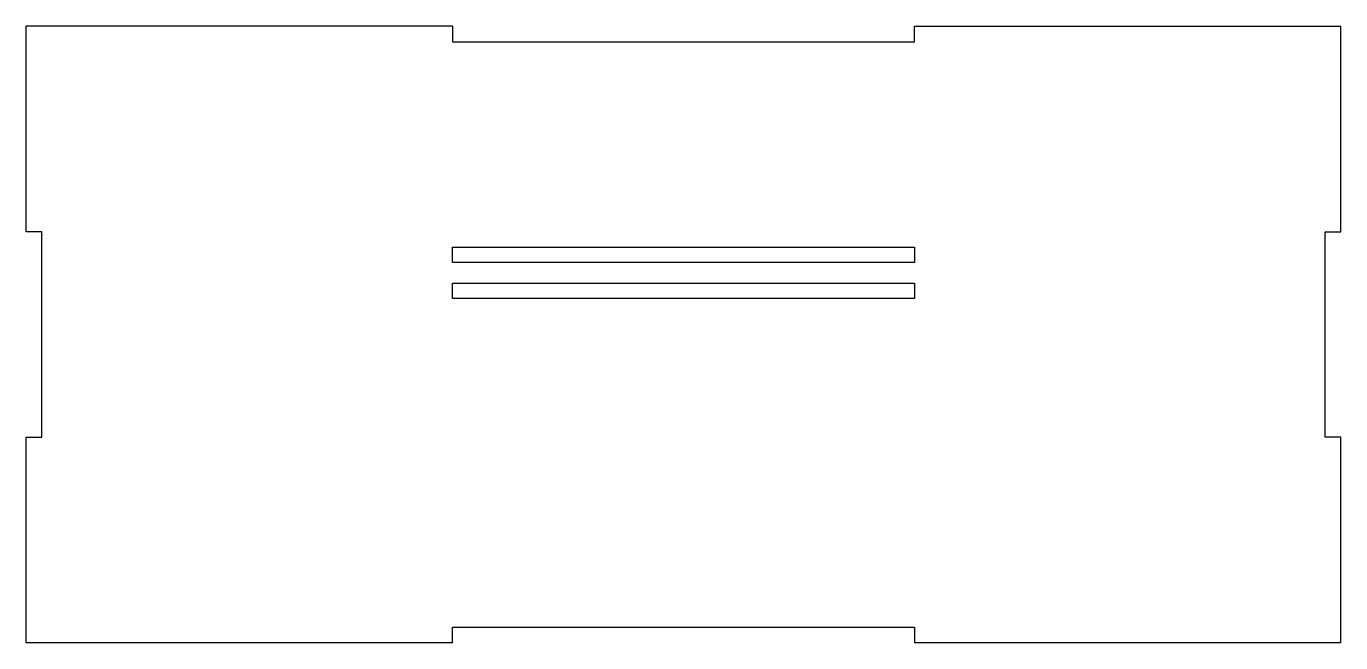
# Model space of a CAD drawing. Header units: millimetres. Extents: x -3 to 253, y 0 to 120.
import ezdxf

# ---------------------------------------------------------------- set-up
doc = ezdxf.new("R2010")
doc.units = ezdxf.units.MM
doc.layers.get('0').update_dxf_attribs({"linetype": 'CONTINUOUS', "lineweight": 25, "true_color": 0x000000})

msp = doc.modelspace()

# ---------------------------------------------------------------- linework, layer by layer
for p, q in [((-3, 80), (-3, 120)), ((80, 120), (-3, 120)), ((80, 120), (80, 117)), ((170, 117), (170, 120)), ((170, 120), (253, 120)), ((253, 80), (253, 120)), ((80, 117), (170, 117)), ((0, 80), (-3, 80)), ((0, 40), (0, 80)), ((250, 40), (250, 80)), ((250, 80), (253, 80)), ((80, 77), (170, 77)), ((80, 74), (80, 77)), ((170, 77), (170, 74)), ((170, 74), (80, 74)), ((80, 70), (170, 70)), ((80, 67), (80, 70)), ((170, 70), (170, 67)), ((170, 67), (80, 67)), ((-3, 0), (-3, 40)), ((-3, 40), (0, 40)), ((253, 40), (250, 40)), ((253, 0), (253, 40)), ((80, 0), (80, 3)), ((80, 3), (170, 3)), ((170, 3), (170, 0)), ((80, 0), (-3, 0)), ((253, 0), (170, 0))]:
    msp.add_line(p, q)

doc.saveas('drawing.dxf')
